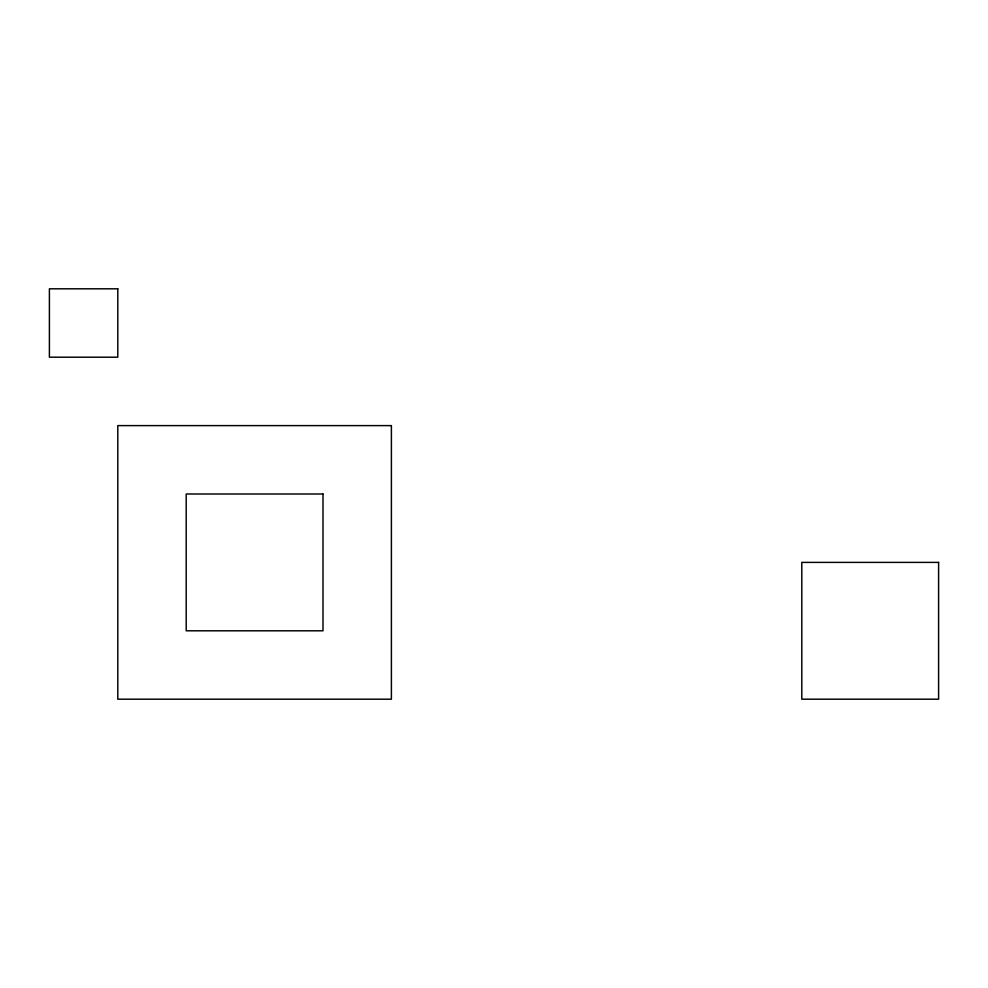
<?xml version="1.0" encoding="UTF-8"?>
<svg xmlns="http://www.w3.org/2000/svg" width="988" height="988" viewBox="0 0 988 988"><rect width="100%" height="100%" fill="white"/><g stroke="black" fill="none" stroke-linecap="round" stroke-linejoin="round"><path stroke-width="1.48" d="M117.794 288.805L49.4 288.805L49.4 357.199L117.794 357.199L117.794 288.805M391.396 425.606L117.794 425.606L117.794 699.195L391.396 699.195L391.396 425.606M323.002 494L186.201 494L186.201 630.801L323.002 630.801L323.002 494M938.6 562.394L801.799 562.394L801.799 699.195L938.6 699.195L938.6 562.394"/></g></svg>
